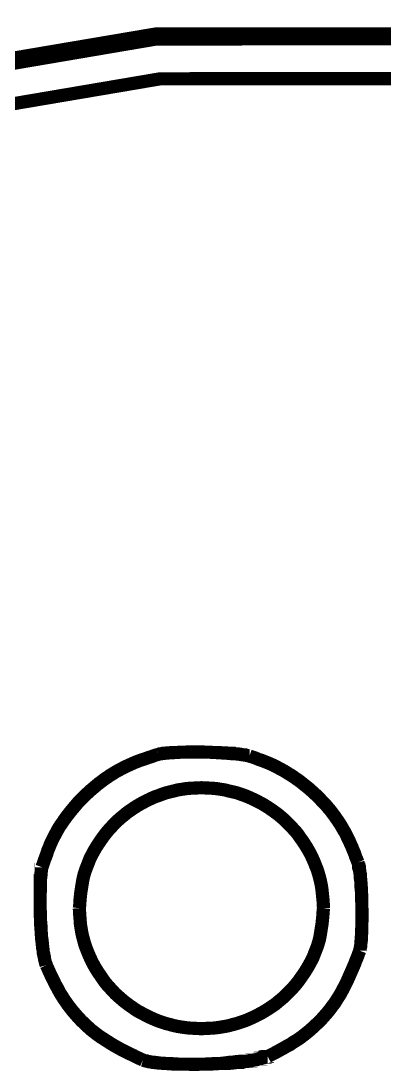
# Model space of a CAD drawing. Extents: x 0.54 to 10.46, y 0.74 to 7.76.
# Drawn here: x 8.7001 to 8.7957, y 5.8571 to 6.1332 of the extents above; entities that cross this region are included whole.
import ezdxf

# ---------------------------------------------------------------- set-up
doc = ezdxf.new("R2010")
doc.units = 0
doc.layers.get('0').update_dxf_attribs({"linetype": 'CONTINUOUS'})

msp = doc.modelspace()

# ---------------------------------------------------------------- linework, layer by layer
at = {"color": 0, "const_width": 0.00347}
msp.add_lwpolyline([(8.77186, 6.13146), (8.77186, 6.13146)], close=True, dxfattribs=at)
for points in [[(9.12343, 5.87267), (9.11789, 5.8904), (9.09424, 5.94129), (9.05322, 6.00092), (9.00222, 6.05057), (8.94308, 6.08925), (8.87771, 6.116), (8.80789, 6.12983), (8.73551, 6.12978), (8.68018, 6.12039), (8.66249, 6.11486), (8.64128, 6.10829), (8.58089, 6.07813), (8.5115, 6.02365), (8.45703, 5.95426), (8.42686, 5.89388), (8.42031, 5.87267)], [(9.12343, 5.87267), (9.11789, 5.8904), (9.09424, 5.94129), (9.05322, 6.00092), (9.00222, 6.05057), (8.94308, 6.08925), (8.87771, 6.116), (8.80789, 6.12983), (8.73551, 6.12978), (8.68018, 6.12039), (8.66249, 6.11486), (8.64128, 6.10829), (8.58089, 6.07813), (8.5115, 6.02365), (8.45703, 5.95426), (8.42686, 5.89388), (8.42031, 5.87267)], [(9.12213, 5.87229), (9.11664, 5.88997), (9.09304, 5.94069), (9.05214, 6.00006), (9.00136, 6.04953), (8.94249, 6.08806), (8.87733, 6.11469), (8.80778, 6.12853), (8.73568, 6.12847), (8.68056, 6.11908), (8.66292, 6.11361), (8.64176, 6.10704), (8.5816, 6.07699), (8.51247, 6.02274), (8.45817, 5.95361), (8.42817, 5.89344), (8.4216, 5.87229)], [(9.11214, 5.86914), (9.10678, 5.88629), (9.08388, 5.9356), (9.04417, 5.99328), (8.99479, 6.04135), (8.93761, 6.07878), (8.87429, 6.10465), (8.80675, 6.11806), (8.73671, 6.118), (8.68311, 6.10889), (8.66601, 6.10357), (8.64546, 6.09722), (8.58703, 6.06803), (8.51986, 6.01531), (8.46718, 5.94814), (8.43799, 5.88971), (8.43164, 5.86914)], [(8.73622, 5.94038), (8.73535, 5.94011), (8.73443, 5.93978), (8.73356, 5.93951), (8.73269, 5.93918), (8.73182, 5.93892), (8.73008, 5.93826), (8.72922, 5.93788), (8.7284, 5.9375), (8.72754, 5.93712), (8.7251, 5.93582), (8.72433, 5.93533), (8.72353, 5.93485), (8.72276, 5.93431), (8.722, 5.93381), (8.72125, 5.93321), (8.72049, 5.93267), (8.71838, 5.93088), (8.71696, 5.92958), (8.71565, 5.92828), (8.715, 5.92757), (8.71322, 5.92546), (8.71263, 5.92469), (8.71208, 5.92399), (8.71153, 5.92324), (8.71099, 5.92242), (8.71044, 5.92165), (8.70996, 5.9209), (8.70865, 5.91846), (8.70822, 5.91758), (8.70785, 5.91678), (8.70751, 5.9159), (8.70714, 5.91504), (8.70688, 5.91417), (8.70622, 5.91243), (8.70594, 5.91157), (8.70562, 5.91069)], [(8.76014, 5.93989), (8.7601, 5.93989), (8.75993, 5.93994), (8.75993, 5.93994), (8.75976, 5.94), (8.7595, 5.94006), (8.75944, 5.94006), (8.75933, 5.94011), (8.75933, 5.94011), (8.75911, 5.94015), (8.75885, 5.94015), (8.75879, 5.94021), (8.75862, 5.94021), (8.75862, 5.94021), (8.7584, 5.94026), (8.75836, 5.94026), (8.75819, 5.94026), (8.75819, 5.94026), (8.75797, 5.94032), (8.75792, 5.94032), (8.75776, 5.94038), (8.75776, 5.94038), (8.75754, 5.94038), (8.75732, 5.94043), (8.75711, 5.94043), (8.75706, 5.94043), (8.75689, 5.94043), (8.75689, 5.94043), (8.75667, 5.94049), (8.75662, 5.94049), (8.75646, 5.94049), (8.75646, 5.94049), (8.7564, 5.94049), (8.75624, 5.94054), (8.75624, 5.94054), (8.75612, 5.94054), (8.75597, 5.94054), (8.75597, 5.94054), (8.75592, 5.94054), (8.75581, 5.94054), (8.75581, 5.94054), (8.75575, 5.9406), (8.75553, 5.9406), (8.75553, 5.9406), (8.75549, 5.9406), (8.75532, 5.9406), (8.75532, 5.9406), (8.75526, 5.9406), (8.7551, 5.9406), (8.7551, 5.9406), (8.75489, 5.94065), (8.75483, 5.94065), (8.75467, 5.94065), (8.75467, 5.94065), (8.75461, 5.94065), (8.75444, 5.94065), (8.75444, 5.94065), (8.75439, 5.94065), (8.75424, 5.94069), (8.75424, 5.94069), (8.75401, 5.94069), (8.75401, 5.94069), (8.75375, 5.94069), (8.75375, 5.94069), (8.75353, 5.94069), (8.75347, 5.94075), (8.75331, 5.94075), (8.75331, 5.94075), (8.75287, 5.94075), (8.75282, 5.94075), (8.75265, 5.94075), (8.75265, 5.94075), (8.75244, 5.94081), (8.75222, 5.94081), (8.75217, 5.94081), (8.75201, 5.94081), (8.75201, 5.94081), (8.75179, 5.94081), (8.75174, 5.94081), (8.75157, 5.94081), (8.75157, 5.94081), (8.75131, 5.94086), (8.75125, 5.94086), (8.75114, 5.94086), (8.75114, 5.94086), (8.75103, 5.94086), (8.75087, 5.94086), (8.75087, 5.94086), (8.75082, 5.94086), (8.75065, 5.94086), (8.75065, 5.94086), (8.7506, 5.94086), (8.75043, 5.94086), (8.75043, 5.94086), (8.75037, 5.94086), (8.75022, 5.94086), (8.75022, 5.94086), (8.75017, 5.94086), (8.75, 5.94092), (8.75, 5.94092), (8.74994, 5.94092), (8.74978, 5.94092), (8.74978, 5.94092), (8.74972, 5.94092), (8.74957, 5.94092), (8.74957, 5.94092), (8.74951, 5.94092), (8.74935, 5.94092), (8.74935, 5.94092), (8.74908, 5.94092), (8.74903, 5.94092), (8.74886, 5.94092), (8.74886, 5.94092), (8.74881, 5.94092), (8.74864, 5.94092), (8.74864, 5.94092), (8.74858, 5.94092), (8.74843, 5.94092), (8.74843, 5.94092), (8.74821, 5.94092), (8.74815, 5.94092), (8.74799, 5.94092), (8.74799, 5.94092), (8.74778, 5.94092), (8.74772, 5.94097), (8.74756, 5.94097), (8.74756, 5.94097), (8.74735, 5.94097), (8.74729, 5.94097), (8.74713, 5.94097), (8.74713, 5.94097), (8.74642, 5.94097), (8.74636, 5.94097), (8.74621, 5.94097), (8.74621, 5.94097), (8.74533, 5.94097), (8.74533, 5.94097), (8.74507, 5.94097), (8.74507, 5.94097), (8.74442, 5.94097), (8.74436, 5.94097), (8.74419, 5.94097), (8.74419, 5.94097), (8.74376, 5.94097), (8.74371, 5.94097), (8.74354, 5.94092), (8.74354, 5.94092), (8.74333, 5.94092), (8.74328, 5.94092), (8.74311, 5.94092), (8.74311, 5.94092), (8.74306, 5.94092), (8.74289, 5.94092), (8.74289, 5.94092), (8.74278, 5.94092), (8.74262, 5.94092), (8.74262, 5.94092), (8.74257, 5.94092), (8.7424, 5.94092), (8.7424, 5.94092), (8.74219, 5.94092), (8.74214, 5.94092), (8.74197, 5.94092), (8.74197, 5.94092), (8.74192, 5.94092), (8.74175, 5.94092), (8.74175, 5.94092), (8.74169, 5.94092), (8.74154, 5.94086), (8.74154, 5.94086), (8.74149, 5.94086), (8.74132, 5.94086), (8.74132, 5.94086), (8.74126, 5.94086), (8.7411, 5.94086), (8.7411, 5.94086), (8.74089, 5.94086), (8.74083, 5.94086), (8.74067, 5.94086), (8.74067, 5.94086), (8.7404, 5.94086), (8.74035, 5.94086), (8.74018, 5.94081), (8.74018, 5.94081), (8.74013, 5.94081), (8.73996, 5.94081), (8.73996, 5.94081), (8.73975, 5.94081), (8.73969, 5.94081), (8.73953, 5.94081), (8.73953, 5.94081), (8.73947, 5.94081), (8.73931, 5.94075), (8.73931, 5.94075), (8.7391, 5.94075), (8.73904, 5.94075), (8.73887, 5.94075), (8.73887, 5.94075), (8.73867, 5.94069), (8.73861, 5.94069), (8.73844, 5.94069), (8.73844, 5.94069), (8.73844, 5.94069), (8.73817, 5.94069), (8.73817, 5.94069), (8.73796, 5.94065), (8.73796, 5.94065), (8.73779, 5.94065), (8.73779, 5.94065), (8.73774, 5.94065), (8.73753, 5.9406), (8.73753, 5.9406), (8.73731, 5.9406), (8.73725, 5.9406), (8.73708, 5.94054), (8.73708, 5.94054), (8.73687, 5.94049), (8.73682, 5.94049), (8.73665, 5.94049), (8.73665, 5.94049), (8.73643, 5.94043), (8.73639, 5.94043), (8.73622, 5.94038), (8.73622, 5.94038)], [(8.78863, 5.91194), (8.78797, 5.91357), (8.78771, 5.91439), (8.78737, 5.91515), (8.78706, 5.91596), (8.78668, 5.91678), (8.78635, 5.91754), (8.78597, 5.91829), (8.7856, 5.91911), (8.78521, 5.91986), (8.78478, 5.92057), (8.7839, 5.9221), (8.78244, 5.92421), (8.7819, 5.92492), (8.78142, 5.92557), (8.78082, 5.92626), (8.78028, 5.92692), (8.77968, 5.92757), (8.77908, 5.92817), (8.77849, 5.92882), (8.77789, 5.92942), (8.77593, 5.93121), (8.77528, 5.93175), (8.77458, 5.93229), (8.77393, 5.93283), (8.77322, 5.93338), (8.77111, 5.93485), (8.77035, 5.93528), (8.76964, 5.93576), (8.76888, 5.93619), (8.76812, 5.93658), (8.76736, 5.93701), (8.7666, 5.93739), (8.76579, 5.93778), (8.76503, 5.9381), (8.7634, 5.93875), (8.76258, 5.93901), (8.76178, 5.93935), (8.76101, 5.93961), (8.76014, 5.93989)], [(8.71544, 5.8999), (8.71556, 5.90093), (8.7156, 5.90196), (8.71582, 5.90403), (8.71631, 5.90712), (8.71653, 5.90815), (8.71679, 5.90913), (8.71713, 5.9101), (8.71826, 5.91303), (8.71924, 5.91488), (8.71978, 5.91581), (8.72032, 5.91667), (8.72151, 5.9184), (8.72211, 5.91922), (8.72276, 5.92003), (8.72347, 5.92085), (8.72418, 5.9216), (8.72564, 5.92307), (8.72646, 5.92378), (8.72726, 5.92443), (8.72803, 5.92507), (8.72976, 5.92626), (8.73062, 5.92681), (8.73156, 5.92736), (8.7334, 5.92833), (8.73432, 5.92876), (8.73529, 5.92919), (8.73628, 5.92953), (8.73725, 5.9299), (8.73822, 5.93024), (8.73926, 5.9305), (8.74024, 5.93072), (8.74126, 5.93099), (8.74333, 5.93132), (8.74436, 5.93143), (8.74642, 5.93153), (8.7475, 5.93158), (8.7506, 5.93143), (8.75163, 5.93132), (8.75271, 5.93115), (8.75375, 5.93099), (8.75472, 5.93072), (8.75575, 5.9305), (8.75678, 5.93024), (8.75874, 5.92958), (8.75971, 5.92919), (8.76069, 5.92876), (8.76161, 5.92833), (8.76346, 5.92736), (8.76437, 5.92681), (8.76525, 5.92626), (8.76611, 5.92567), (8.76693, 5.92507), (8.76779, 5.92443), (8.76856, 5.92378), (8.76938, 5.92307), (8.77083, 5.9216), (8.77225, 5.92008), (8.77289, 5.91928), (8.77349, 5.9184), (8.77408, 5.91758), (8.77468, 5.91667), (8.77522, 5.91581), (8.77576, 5.91488), (8.77626, 5.91396), (8.77669, 5.91303), (8.77713, 5.91206), (8.7775, 5.91108), (8.77789, 5.91015), (8.77821, 5.90913), (8.77849, 5.90815), (8.77875, 5.90712), (8.77897, 5.90608), (8.77914, 5.90511), (8.77924, 5.90403), (8.77946, 5.90196), (8.77957, 5.8999)], [(8.70562, 5.91069), (8.70562, 5.91064), (8.70557, 5.91049), (8.70557, 5.91049), (8.70557, 5.91043), (8.70551, 5.91021), (8.70551, 5.91021), (8.70551, 5.91021), (8.70551, 5.91004), (8.70551, 5.91004), (8.70546, 5.91004), (8.70546, 5.90978), (8.70546, 5.90978), (8.70546, 5.90972), (8.7054, 5.90956), (8.7054, 5.90956), (8.7054, 5.90935), (8.7054, 5.90929), (8.70535, 5.90913), (8.70535, 5.90913), (8.70535, 5.90907), (8.70535, 5.9089), (8.70535, 5.9089), (8.70535, 5.90886), (8.70535, 5.90869), (8.70535, 5.90869), (8.70535, 5.90864), (8.70529, 5.90847), (8.70529, 5.90847), (8.70529, 5.90842), (8.70529, 5.90826), (8.70529, 5.90826), (8.70529, 5.90821), (8.70529, 5.90804), (8.70529, 5.90804), (8.70529, 5.90799), (8.70524, 5.90782), (8.70524, 5.90782), (8.70524, 5.90776), (8.70524, 5.90761), (8.70524, 5.90761), (8.70524, 5.90756), (8.70524, 5.90733), (8.70524, 5.90733), (8.70524, 5.90728), (8.70524, 5.90712), (8.70524, 5.90712), (8.70518, 5.90712), (8.70518, 5.9069), (8.70518, 5.9069), (8.70518, 5.90685), (8.70518, 5.90668), (8.70518, 5.90668), (8.70518, 5.90663), (8.70518, 5.90647), (8.70518, 5.90647), (8.70518, 5.90625), (8.70518, 5.90619), (8.70518, 5.90603), (8.70518, 5.90603), (8.70518, 5.90576), (8.70514, 5.90576), (8.70514, 5.90554), (8.70514, 5.90554), (8.70514, 5.90533), (8.70514, 5.90528), (8.70514, 5.90511), (8.70514, 5.90511), (8.70514, 5.90489), (8.70514, 5.90483), (8.70514, 5.90468), (8.70514, 5.90468), (8.70514, 5.90403), (8.70514, 5.90397), (8.70514, 5.90381), (8.70514, 5.90381), (8.70514, 5.90132), (8.70514, 5.90126), (8.70514, 5.9011), (8.70514, 5.9011), (8.70514, 5.90044), (8.70514, 5.90039), (8.70514, 5.90022), (8.70514, 5.90022), (8.70514, 5.89974), (8.70514, 5.89974), (8.70514, 5.89953), (8.70514, 5.89953), (8.70514, 5.89931), (8.70514, 5.89931), (8.70518, 5.89908), (8.70518, 5.89908), (8.70518, 5.89887), (8.70518, 5.89882), (8.70518, 5.89865), (8.70518, 5.89865), (8.70518, 5.89844), (8.70518, 5.89839), (8.70518, 5.89822), (8.70518, 5.89822), (8.70518, 5.898), (8.70518, 5.89794), (8.70518, 5.89779), (8.70518, 5.89779), (8.70518, 5.89774), (8.70524, 5.89751), (8.70524, 5.89751), (8.70524, 5.89729), (8.70524, 5.89725), (8.70524, 5.89708), (8.70524, 5.89708), (8.70524, 5.89703), (8.70524, 5.89686), (8.70524, 5.89686), (8.70524, 5.89681), (8.70524, 5.89665), (8.70524, 5.89665), (8.70524, 5.89643), (8.70524, 5.89643), (8.70529, 5.89621), (8.70529, 5.89621), (8.70529, 5.89615), (8.70529, 5.896), (8.70529, 5.896), (8.70529, 5.89594), (8.70529, 5.89572), (8.70529, 5.89572), (8.70529, 5.89567), (8.70529, 5.89551), (8.70529, 5.89551), (8.70529, 5.89546), (8.70535, 5.89529), (8.70535, 5.89529), (8.70535, 5.89524), (8.70535, 5.89507), (8.70535, 5.89507), (8.70535, 5.89501), (8.70535, 5.89486), (8.70535, 5.89486), (8.70535, 5.89481), (8.70535, 5.89464), (8.70535, 5.89464), (8.70535, 5.89458), (8.70535, 5.89442), (8.70535, 5.89442), (8.70535, 5.89437), (8.7054, 5.89421), (8.7054, 5.89421), (8.7054, 5.89415), (8.7054, 5.89399), (8.7054, 5.89399), (8.7054, 5.89393), (8.7054, 5.89378), (8.7054, 5.89378), (8.7054, 5.89372), (8.7054, 5.8935), (8.7054, 5.8935), (8.7054, 5.8935), (8.70546, 5.89328), (8.70546, 5.89328), (8.70546, 5.89324), (8.70546, 5.89307), (8.70546, 5.89307), (8.70546, 5.89301), (8.70546, 5.89285), (8.70546, 5.89285), (8.70546, 5.89285), (8.70551, 5.89264), (8.70551, 5.89264), (8.70551, 5.89258), (8.70551, 5.89242), (8.70551, 5.89242), (8.70551, 5.89236), (8.70551, 5.89219), (8.70551, 5.89219), (8.70557, 5.89199), (8.70557, 5.89193), (8.70557, 5.89176), (8.70557, 5.89176), (8.70557, 5.89171), (8.70562, 5.89154), (8.70562, 5.89154), (8.70562, 5.8915), (8.70562, 5.89128), (8.70562, 5.89128), (8.70562, 5.89122), (8.70568, 5.89106), (8.70568, 5.89106), (8.70568, 5.89085), (8.70568, 5.89079), (8.70574, 5.89063), (8.70574, 5.89063), (8.70574, 5.89057), (8.70574, 5.8904), (8.70574, 5.8904), (8.70574, 5.89019), (8.70574, 5.89019), (8.70578, 5.88997), (8.70578, 5.88997), (8.70578, 5.88992), (8.70578, 5.88976), (8.70578, 5.88976), (8.70578, 5.88976), (8.70583, 5.88954), (8.70583, 5.88954), (8.70583, 5.88932), (8.70583, 5.88932), (8.70589, 5.88911), (8.70589, 5.88911), (8.70589, 5.88906), (8.70594, 5.88883), (8.70594, 5.88883), (8.70594, 5.88878), (8.70594, 5.88861), (8.70594, 5.88861), (8.70594, 5.88857), (8.70594, 5.8884), (8.70594, 5.8884), (8.70594, 5.8884), (8.706, 5.88818), (8.706, 5.88818), (8.706, 5.88813), (8.70606, 5.88797), (8.70606, 5.88797), (8.70606, 5.88792), (8.70606, 5.88775), (8.70606, 5.88775), (8.70606, 5.88775), (8.70611, 5.88753), (8.70611, 5.88753), (8.70611, 5.88747), (8.70617, 5.88732), (8.70617, 5.88732), (8.70617, 5.88726), (8.70622, 5.8871), (8.70622, 5.8871), (8.70622, 5.88704), (8.70628, 5.88688), (8.70628, 5.88688), (8.70628, 5.88683), (8.70628, 5.88667), (8.70628, 5.88667), (8.70632, 5.88644), (8.70632, 5.88644), (8.70638, 5.88624), (8.70638, 5.88624), (8.70649, 5.88579), (8.70649, 5.88579), (8.70654, 5.88558), (8.70654, 5.88558), (8.70654, 5.88558), (8.7066, 5.88536), (8.7066, 5.88536), (8.7066, 5.88536), (8.70671, 5.88514), (8.70671, 5.88514), (8.70671, 5.8851), (8.70676, 5.88493), (8.70676, 5.88493)], [(8.78911, 5.88872), (8.78911, 5.88878), (8.78917, 5.88894), (8.78917, 5.88894), (8.78917, 5.889), (8.78917, 5.88917), (8.78917, 5.88917), (8.78922, 5.88938), (8.78922, 5.88943), (8.78928, 5.88965), (8.78928, 5.88965), (8.78933, 5.88986), (8.78933, 5.88992), (8.78933, 5.89008), (8.78933, 5.89008), (8.78939, 5.89031), (8.78939, 5.89031), (8.78939, 5.89057), (8.78939, 5.89057), (8.78939, 5.89063), (8.78939, 5.89079), (8.78939, 5.89079), (8.78944, 5.891), (8.78944, 5.891), (8.78944, 5.89128), (8.78944, 5.89128), (8.7895, 5.8915), (8.7895, 5.89154), (8.7895, 5.89171), (8.7895, 5.89171), (8.7895, 5.89176), (8.7895, 5.89193), (8.7895, 5.89193), (8.7895, 5.89193), (8.7895, 5.89219), (8.7895, 5.89219), (8.7895, 5.89225), (8.78956, 5.89242), (8.78956, 5.89242), (8.78956, 5.89247), (8.78956, 5.89264), (8.78956, 5.89264), (8.78956, 5.89264), (8.78956, 5.8929), (8.78956, 5.8929), (8.78956, 5.89296), (8.78956, 5.89312), (8.78956, 5.89312), (8.78956, 5.89318), (8.78961, 5.89333), (8.78961, 5.89333), (8.78961, 5.89333), (8.78961, 5.89361), (8.78961, 5.89361), (8.78961, 5.89367), (8.78961, 5.89382), (8.78961, 5.89382), (8.78961, 5.89404), (8.78961, 5.8941), (8.78961, 5.89426), (8.78961, 5.89426), (8.78961, 5.89447), (8.78961, 5.89453), (8.78965, 5.89475), (8.78965, 5.89475), (8.78965, 5.89497), (8.78965, 5.89497), (8.78965, 5.89524), (8.78965, 5.89524), (8.78965, 5.89546), (8.78965, 5.89551), (8.78965, 5.89567), (8.78965, 5.89567), (8.78965, 5.89638), (8.78965, 5.89643), (8.78971, 5.8966), (8.78971, 5.8966), (8.78971, 5.89942), (8.78971, 5.89947), (8.78965, 5.89963), (8.78965, 5.89963), (8.78965, 5.90033), (8.78965, 5.90039), (8.78965, 5.90056), (8.78965, 5.90056), (8.78965, 5.90104), (8.78965, 5.9011), (8.78965, 5.90126), (8.78965, 5.90126), (8.78965, 5.90153), (8.78965, 5.90158), (8.78961, 5.90175), (8.78961, 5.90175), (8.78961, 5.90196), (8.78961, 5.90196), (8.78961, 5.90224), (8.78961, 5.90224), (8.78961, 5.90246), (8.78961, 5.9025), (8.78961, 5.90267), (8.78961, 5.90267), (8.78961, 5.90272), (8.78961, 5.90289), (8.78961, 5.90289), (8.78961, 5.90315), (8.78956, 5.90321), (8.78956, 5.90338), (8.78956, 5.90338), (8.78956, 5.90343), (8.78956, 5.9036), (8.78956, 5.9036), (8.78956, 5.90386), (8.78956, 5.90392), (8.78956, 5.90408), (8.78956, 5.90408), (8.78956, 5.90414), (8.78956, 5.90429), (8.78956, 5.90429), (8.78956, 5.90429), (8.7895, 5.90457), (8.7895, 5.90457), (8.7895, 5.90462), (8.7895, 5.90479), (8.7895, 5.90479), (8.7895, 5.90483), (8.7895, 5.905), (8.7895, 5.905), (8.7895, 5.90506), (8.7895, 5.90522), (8.7895, 5.90522), (8.7895, 5.90533), (8.78944, 5.90549), (8.78944, 5.90549), (8.78944, 5.90554), (8.78944, 5.90571), (8.78944, 5.90571), (8.78944, 5.90576), (8.78944, 5.90593), (8.78944, 5.90593), (8.78944, 5.90593), (8.78944, 5.90619), (8.78944, 5.90619), (8.78939, 5.90625), (8.78939, 5.90642), (8.78939, 5.90642), (8.78939, 5.90663), (8.78939, 5.90663), (8.78939, 5.9069), (8.78939, 5.9069), (8.78939, 5.90696), (8.78939, 5.90712), (8.78939, 5.90712), (8.78933, 5.90733), (8.78933, 5.90739), (8.78933, 5.90756), (8.78933, 5.90756), (8.78928, 5.90782), (8.78928, 5.90804), (8.78928, 5.9081), (8.78928, 5.90826), (8.78928, 5.90826), (8.78922, 5.90831), (8.78922, 5.90853), (8.78922, 5.90853), (8.78922, 5.90875), (8.78917, 5.90896), (8.78917, 5.90918), (8.78911, 5.9094), (8.78911, 5.9095), (8.78907, 5.90967), (8.78907, 5.90967), (8.78907, 5.90989), (8.78901, 5.9101), (8.78901, 5.9101), (8.78896, 5.91038), (8.78896, 5.91038), (8.78896, 5.91043), (8.78896, 5.9106), (8.78896, 5.9106), (8.7889, 5.91064), (8.7889, 5.91081), (8.7889, 5.91081), (8.78885, 5.91103), (8.78879, 5.91108), (8.78879, 5.91124), (8.78879, 5.91124), (8.78874, 5.91151), (8.78874, 5.91157), (8.78868, 5.91174), (8.78868, 5.91174), (8.78863, 5.91194)], [(8.77957, 5.8999), (8.77946, 5.89887), (8.7794, 5.89785), (8.77919, 5.89578), (8.77869, 5.89268), (8.77849, 5.89165), (8.77821, 5.89068), (8.77789, 5.88971), (8.77675, 5.88678), (8.77576, 5.88493), (8.77522, 5.884), (8.77468, 5.88314), (8.77349, 5.8814), (8.77289, 5.88058), (8.77225, 5.87978), (8.77154, 5.87896), (8.77083, 5.87819), (8.76938, 5.87674), (8.76856, 5.87603), (8.76774, 5.87538), (8.76699, 5.87472), (8.76525, 5.87354), (8.76437, 5.87299), (8.76346, 5.87244), (8.76161, 5.87147), (8.76069, 5.87104), (8.75971, 5.87061), (8.75874, 5.87022), (8.75678, 5.86957), (8.75575, 5.86931), (8.75478, 5.86903), (8.75375, 5.86882), (8.75168, 5.86849), (8.75065, 5.86838), (8.74963, 5.86833), (8.74854, 5.86828), (8.7475, 5.86822), (8.74442, 5.86838), (8.74338, 5.86849), (8.74229, 5.86865), (8.74126, 5.86882), (8.74029, 5.86903), (8.73822, 5.86957), (8.73628, 5.87022), (8.73529, 5.87061), (8.73432, 5.87104), (8.7334, 5.87147), (8.73062, 5.87294), (8.72889, 5.87414), (8.72808, 5.87472), (8.72721, 5.87538), (8.72646, 5.87603), (8.72564, 5.87674), (8.72487, 5.87744), (8.72276, 5.87972), (8.72211, 5.88053), (8.72032, 5.88314), (8.71978, 5.884), (8.71924, 5.88493), (8.71875, 5.88585), (8.71832, 5.88678), (8.71789, 5.88775), (8.7175, 5.88872), (8.71713, 5.88965), (8.71679, 5.89068), (8.71653, 5.89165), (8.71625, 5.89268), (8.71604, 5.89372), (8.71588, 5.89469), (8.71571, 5.89578), (8.71565, 5.89681), (8.71556, 5.89785), (8.71544, 5.8999)], [(8.76492, 5.86089), (8.76574, 5.86133), (8.7666, 5.86176), (8.76742, 5.86219), (8.76828, 5.86268), (8.7691, 5.86312), (8.76992, 5.86361), (8.77078, 5.86404), (8.77154, 5.86458), (8.77235, 5.86507), (8.77317, 5.86561), (8.77393, 5.86615), (8.77544, 5.86735), (8.77615, 5.86794), (8.77826, 5.8699), (8.77897, 5.87061), (8.77957, 5.87131), (8.78022, 5.87201), (8.78082, 5.87272), (8.78142, 5.87349), (8.78196, 5.87424), (8.78256, 5.875), (8.78304, 5.87582), (8.78358, 5.87663), (8.78407, 5.87744), (8.78494, 5.87907), (8.78581, 5.88081), (8.78771, 5.88514), (8.78803, 5.88601), (8.78842, 5.88693), (8.78874, 5.88781), (8.78907, 5.88872)], [(8.70676, 5.88493), (8.70714, 5.88411), (8.70751, 5.88325), (8.70828, 5.88162), (8.70871, 5.88081), (8.7091, 5.87993), (8.70953, 5.87918), (8.71039, 5.87756), (8.71137, 5.87603), (8.71192, 5.87522), (8.7124, 5.87451), (8.713, 5.87375), (8.71354, 5.87304), (8.71474, 5.87164), (8.71539, 5.87093), (8.71599, 5.87028), (8.71669, 5.86963), (8.71733, 5.86897), (8.71804, 5.86838), (8.71869, 5.86778), (8.71946, 5.86719), (8.72017, 5.86664), (8.72092, 5.8661), (8.72396, 5.86415), (8.72478, 5.86367), (8.72558, 5.86322), (8.72635, 5.86279), (8.72885, 5.86154), (8.72965, 5.86117), (8.73047, 5.86074), (8.73133, 5.86035), (8.73215, 5.85997)], [(8.73215, 5.85997), (8.73215, 5.85997), (8.73232, 5.85992), (8.73232, 5.85992), (8.73232, 5.85992), (8.73247, 5.85986), (8.73247, 5.85986), (8.73264, 5.85981), (8.73264, 5.85981), (8.73281, 5.85975), (8.73281, 5.85975), (8.73286, 5.85975), (8.73301, 5.85975), (8.73301, 5.85975), (8.73301, 5.85975), (8.73312, 5.85969), (8.73312, 5.85969), (8.73312, 5.85969), (8.73335, 5.85965), (8.73335, 5.85965), (8.73335, 5.85965), (8.73351, 5.8596), (8.73351, 5.8596), (8.73351, 5.8596), (8.73367, 5.85954), (8.73367, 5.85954), (8.73367, 5.85954), (8.73383, 5.85954), (8.73383, 5.85954), (8.73383, 5.85954), (8.734, 5.85949), (8.734, 5.85949), (8.734, 5.85949), (8.73415, 5.85949), (8.73415, 5.85949), (8.73415, 5.85949), (8.73438, 5.85943), (8.73438, 5.85943), (8.73438, 5.85943), (8.73454, 5.85943), (8.73454, 5.85943), (8.73454, 5.85943), (8.73469, 5.85938), (8.73469, 5.85938), (8.73469, 5.85938), (8.73486, 5.85938), (8.73486, 5.85938), (8.73492, 5.85938), (8.73508, 5.85938), (8.73508, 5.85938), (8.73508, 5.85938), (8.73525, 5.85932), (8.73525, 5.85932), (8.73525, 5.85932), (8.7354, 5.85932), (8.7354, 5.85932), (8.7354, 5.85932), (8.73557, 5.85926), (8.73557, 5.85926), (8.73563, 5.85926), (8.73579, 5.85926), (8.73579, 5.85926), (8.73579, 5.85926), (8.73594, 5.85926), (8.73594, 5.85926), (8.73594, 5.85926), (8.73611, 5.85921), (8.73611, 5.85921), (8.73611, 5.85921), (8.73628, 5.85921), (8.73628, 5.85921), (8.73628, 5.85921), (8.73643, 5.85921), (8.73643, 5.85921), (8.73643, 5.85921), (8.7366, 5.85915), (8.7366, 5.85915), (8.73665, 5.85915), (8.73682, 5.85915), (8.73682, 5.85915), (8.73682, 5.85915), (8.73699, 5.85915), (8.73699, 5.85915), (8.73699, 5.85915), (8.73714, 5.85915), (8.73714, 5.85915), (8.73714, 5.85915), (8.73731, 5.8591), (8.73731, 5.8591), (8.73736, 5.8591), (8.73753, 5.8591), (8.73753, 5.8591), (8.73753, 5.8591), (8.73768, 5.8591), (8.73768, 5.8591), (8.73768, 5.8591), (8.73785, 5.8591), (8.73785, 5.8591), (8.73785, 5.8591), (8.73807, 5.85906), (8.73807, 5.85906), (8.73822, 5.85906), (8.73822, 5.85906), (8.73839, 5.85906), (8.73839, 5.85906), (8.73839, 5.85906), (8.73856, 5.85906), (8.73856, 5.85906), (8.73856, 5.85906), (8.73872, 5.85906), (8.73872, 5.85906), (8.73872, 5.85906), (8.73887, 5.859), (8.73887, 5.859), (8.73893, 5.859), (8.7391, 5.859), (8.7391, 5.859), (8.7391, 5.859), (8.73926, 5.859), (8.73926, 5.859), (8.73926, 5.859), (8.73942, 5.859), (8.73942, 5.859), (8.73942, 5.859), (8.73958, 5.859), (8.73958, 5.859), (8.73964, 5.859), (8.73981, 5.859), (8.73981, 5.859), (8.73981, 5.859), (8.73996, 5.85894), (8.73996, 5.85894), (8.73996, 5.85894), (8.74013, 5.85894), (8.74013, 5.85894), (8.74018, 5.85894), (8.74035, 5.85894), (8.74035, 5.85894), (8.74035, 5.85894), (8.7405, 5.85894), (8.7405, 5.85894), (8.7405, 5.85894), (8.74067, 5.85894), (8.74067, 5.85894), (8.74067, 5.85894), (8.74083, 5.85894), (8.74083, 5.85894), (8.741, 5.85894), (8.741, 5.85894), (8.74115, 5.85894), (8.74115, 5.85894), (8.74115, 5.85894), (8.74138, 5.85889), (8.74138, 5.85889), (8.74138, 5.85889), (8.74154, 5.85889), (8.74154, 5.85889), (8.74169, 5.85889), (8.74169, 5.85889), (8.74186, 5.85889), (8.74186, 5.85889), (8.74192, 5.85889), (8.74208, 5.85889), (8.74208, 5.85889), (8.74224, 5.85889), (8.74224, 5.85889), (8.7424, 5.85889), (8.7424, 5.85889), (8.74262, 5.85889), (8.74262, 5.85889), (8.74278, 5.85889), (8.74278, 5.85889), (8.74294, 5.85889), (8.74294, 5.85889), (8.74311, 5.85889), (8.74311, 5.85889), (8.74349, 5.85889), (8.74349, 5.85889), (8.74365, 5.85889), (8.74365, 5.85889), (8.74451, 5.85889), (8.74451, 5.85889), (8.74468, 5.85883), (8.74468, 5.85883), (8.74522, 5.85883), (8.74522, 5.85889), (8.74539, 5.85889), (8.74539, 5.85889), (8.74631, 5.85889), (8.74631, 5.85889), (8.74647, 5.85889), (8.74647, 5.85889), (8.74681, 5.85889), (8.74681, 5.85889), (8.74696, 5.85889), (8.74696, 5.85889), (8.74735, 5.85889), (8.74735, 5.85889), (8.7475, 5.85889), (8.7475, 5.85889), (8.74767, 5.85889), (8.74772, 5.85889), (8.74789, 5.85889), (8.74789, 5.85889), (8.74804, 5.85889), (8.74804, 5.85889), (8.74821, 5.85889), (8.74821, 5.85889), (8.74821, 5.85889), (8.74838, 5.85889), (8.74838, 5.85889), (8.74858, 5.85889), (8.74858, 5.85889), (8.74875, 5.85889), (8.74875, 5.85889), (8.74875, 5.85889), (8.74892, 5.85894), (8.74892, 5.85894), (8.74908, 5.85894), (8.74908, 5.85894), (8.74924, 5.85894), (8.74924, 5.85894), (8.74929, 5.85894), (8.74946, 5.85894), (8.74946, 5.85894), (8.74946, 5.85894), (8.74963, 5.85894), (8.74963, 5.85894), (8.74963, 5.85894), (8.74978, 5.85894), (8.74978, 5.85894), (8.74978, 5.85894), (8.74994, 5.85894), (8.74994, 5.85894), (8.75, 5.85894), (8.75017, 5.85894), (8.75017, 5.85894), (8.75017, 5.85894), (8.75032, 5.85894), (8.75032, 5.85894), (8.75032, 5.85894), (8.75049, 5.859), (8.75049, 5.859), (8.75054, 5.859), (8.75071, 5.859), (8.75071, 5.859), (8.75071, 5.859), (8.75087, 5.859), (8.75087, 5.859), (8.75087, 5.859), (8.75103, 5.859), (8.75103, 5.859), (8.75103, 5.859), (8.75119, 5.859), (8.75119, 5.859), (8.75119, 5.859), (8.75136, 5.859), (8.75136, 5.859), (8.75136, 5.859), (8.75151, 5.859), (8.75151, 5.859), (8.75157, 5.859), (8.75174, 5.85906), (8.75174, 5.85906), (8.75174, 5.85906), (8.7519, 5.85906), (8.7519, 5.85906), (8.7519, 5.85906), (8.75206, 5.85906), (8.75206, 5.85906), (8.75206, 5.85906), (8.75222, 5.85906), (8.75222, 5.85906), (8.75228, 5.85906), (8.75244, 5.85906), (8.75244, 5.85906), (8.75244, 5.85906), (8.75261, 5.85906), (8.75261, 5.85906), (8.75261, 5.85906), (8.75276, 5.8591), (8.75276, 5.8591), (8.75276, 5.8591), (8.75293, 5.8591), (8.75293, 5.8591), (8.75299, 5.8591), (8.75315, 5.8591), (8.75315, 5.8591), (8.75315, 5.8591), (8.75331, 5.8591), (8.75331, 5.8591), (8.75331, 5.8591), (8.75347, 5.8591), (8.75347, 5.8591), (8.75347, 5.85915), (8.75369, 5.85915), (8.75369, 5.85915), (8.75369, 5.85915), (8.75385, 5.85915), (8.75385, 5.85915), (8.75385, 5.85915), (8.75401, 5.85915), (8.75401, 5.85915), (8.75401, 5.85915), (8.75418, 5.85915), (8.75418, 5.85915), (8.75418, 5.85915), (8.75435, 5.85921), (8.75435, 5.85921), (8.75435, 5.85921), (8.7545, 5.85921), (8.7545, 5.85921), (8.75456, 5.85921), (8.75472, 5.85921), (8.75472, 5.85921), (8.75472, 5.85921), (8.75489, 5.85921), (8.75489, 5.85921), (8.75489, 5.85921), (8.75504, 5.85921), (8.75504, 5.85921), (8.75504, 5.85926), (8.75521, 5.85926), (8.75521, 5.85926), (8.75526, 5.85926), (8.75543, 5.85926), (8.75543, 5.85926), (8.75543, 5.85926), (8.75558, 5.85926), (8.75558, 5.85926), (8.75558, 5.85926), (8.75575, 5.85932), (8.75575, 5.85932), (8.75592, 5.85932), (8.75597, 5.85932), (8.75612, 5.85932), (8.75612, 5.85932), (8.75612, 5.85932), (8.75629, 5.85932), (8.75629, 5.85932), (8.75629, 5.85938), (8.75646, 5.85938), (8.75646, 5.85938), (8.75646, 5.85938), (8.75662, 5.85938), (8.75662, 5.85938), (8.75662, 5.85938), (8.75678, 5.85938), (8.75678, 5.85938), (8.75683, 5.85938), (8.757, 5.85938), (8.757, 5.85938), (8.757, 5.85943), (8.75717, 5.85943), (8.75717, 5.85943), (8.75717, 5.85943), (8.75732, 5.85943), (8.75732, 5.85943), (8.75732, 5.85943), (8.75749, 5.85943), (8.75749, 5.85943), (8.75749, 5.85949), (8.75771, 5.85949), (8.75771, 5.85949), (8.75771, 5.85949), (8.75786, 5.85949), (8.75786, 5.85949), (8.75786, 5.85949), (8.75803, 5.85949), (8.75803, 5.85949), (8.75803, 5.85954), (8.75819, 5.85954), (8.75819, 5.85954), (8.75825, 5.85954), (8.7584, 5.85954), (8.7584, 5.85954), (8.7584, 5.85954), (8.75857, 5.8596), (8.75857, 5.8596), (8.75857, 5.8596), (8.75874, 5.8596), (8.75874, 5.8596), (8.75874, 5.8596), (8.7589, 5.8596), (8.7589, 5.8596), (8.7589, 5.85965), (8.75906, 5.85965), (8.75906, 5.85965), (8.75906, 5.85965), (8.75922, 5.85965), (8.75922, 5.85965), (8.75922, 5.85969), (8.75944, 5.85969), (8.75944, 5.85969), (8.75944, 5.85969), (8.7596, 5.85969), (8.7596, 5.85969), (8.7596, 5.85969), (8.75976, 5.85975), (8.75976, 5.85975), (8.75993, 5.85975), (8.75999, 5.85975), (8.76014, 5.85981), (8.76014, 5.85981), (8.76014, 5.85981), (8.76031, 5.85981), (8.76031, 5.85981), (8.76031, 5.85981), (8.76047, 5.85981), (8.76047, 5.85981), (8.76047, 5.85986), (8.76064, 5.85986), (8.76064, 5.85986), (8.76064, 5.85986), (8.76079, 5.85986), (8.76079, 5.85986), (8.76079, 5.85992), (8.76096, 5.85992), (8.76096, 5.85992), (8.76101, 5.85992), (8.76118, 5.85997), (8.76118, 5.85997), (8.76118, 5.85997), (8.76133, 5.85997), (8.76133, 5.85997), (8.76133, 5.85997), (8.7615, 5.86003), (8.7615, 5.86003), (8.7615, 5.86003), (8.76167, 5.86003), (8.76167, 5.86003), (8.76172, 5.86003), (8.76187, 5.86008), (8.76187, 5.86008), (8.76187, 5.86008), (8.76204, 5.86008), (8.76204, 5.86008), (8.76221, 5.86014), (8.76221, 5.86014), (8.76237, 5.86019), (8.76237, 5.86019), (8.76237, 5.86019), (8.76253, 5.86025), (8.76253, 5.86025), (8.76253, 5.86025), (8.76269, 5.86029), (8.76269, 5.86029), (8.76275, 5.86029), (8.76292, 5.86029), (8.76292, 5.86029), (8.76292, 5.86035), (8.76307, 5.86035), (8.76307, 5.86035), (8.76307, 5.8604), (8.76324, 5.8604), (8.76324, 5.8604), (8.76324, 5.8604), (8.7634, 5.86046), (8.7634, 5.86046), (8.7634, 5.86046), (8.76357, 5.86051), (8.76357, 5.86051), (8.76357, 5.86051), (8.76372, 5.86057), (8.76372, 5.86057), (8.76389, 5.86062), (8.76389, 5.86062), (8.76406, 5.86062), (8.76406, 5.86062), (8.76421, 5.86068), (8.76421, 5.86074), (8.76437, 5.86074), (8.76437, 5.86074), (8.76437, 5.86079), (8.7646, 5.86079), (8.7646, 5.86079), (8.76476, 5.86083), (8.76476, 5.86089), (8.76492, 5.86089), (8.76492, 5.86089)]]:
    msp.add_lwpolyline(points, dxfattribs=at)

doc.saveas('drawing.dxf')
